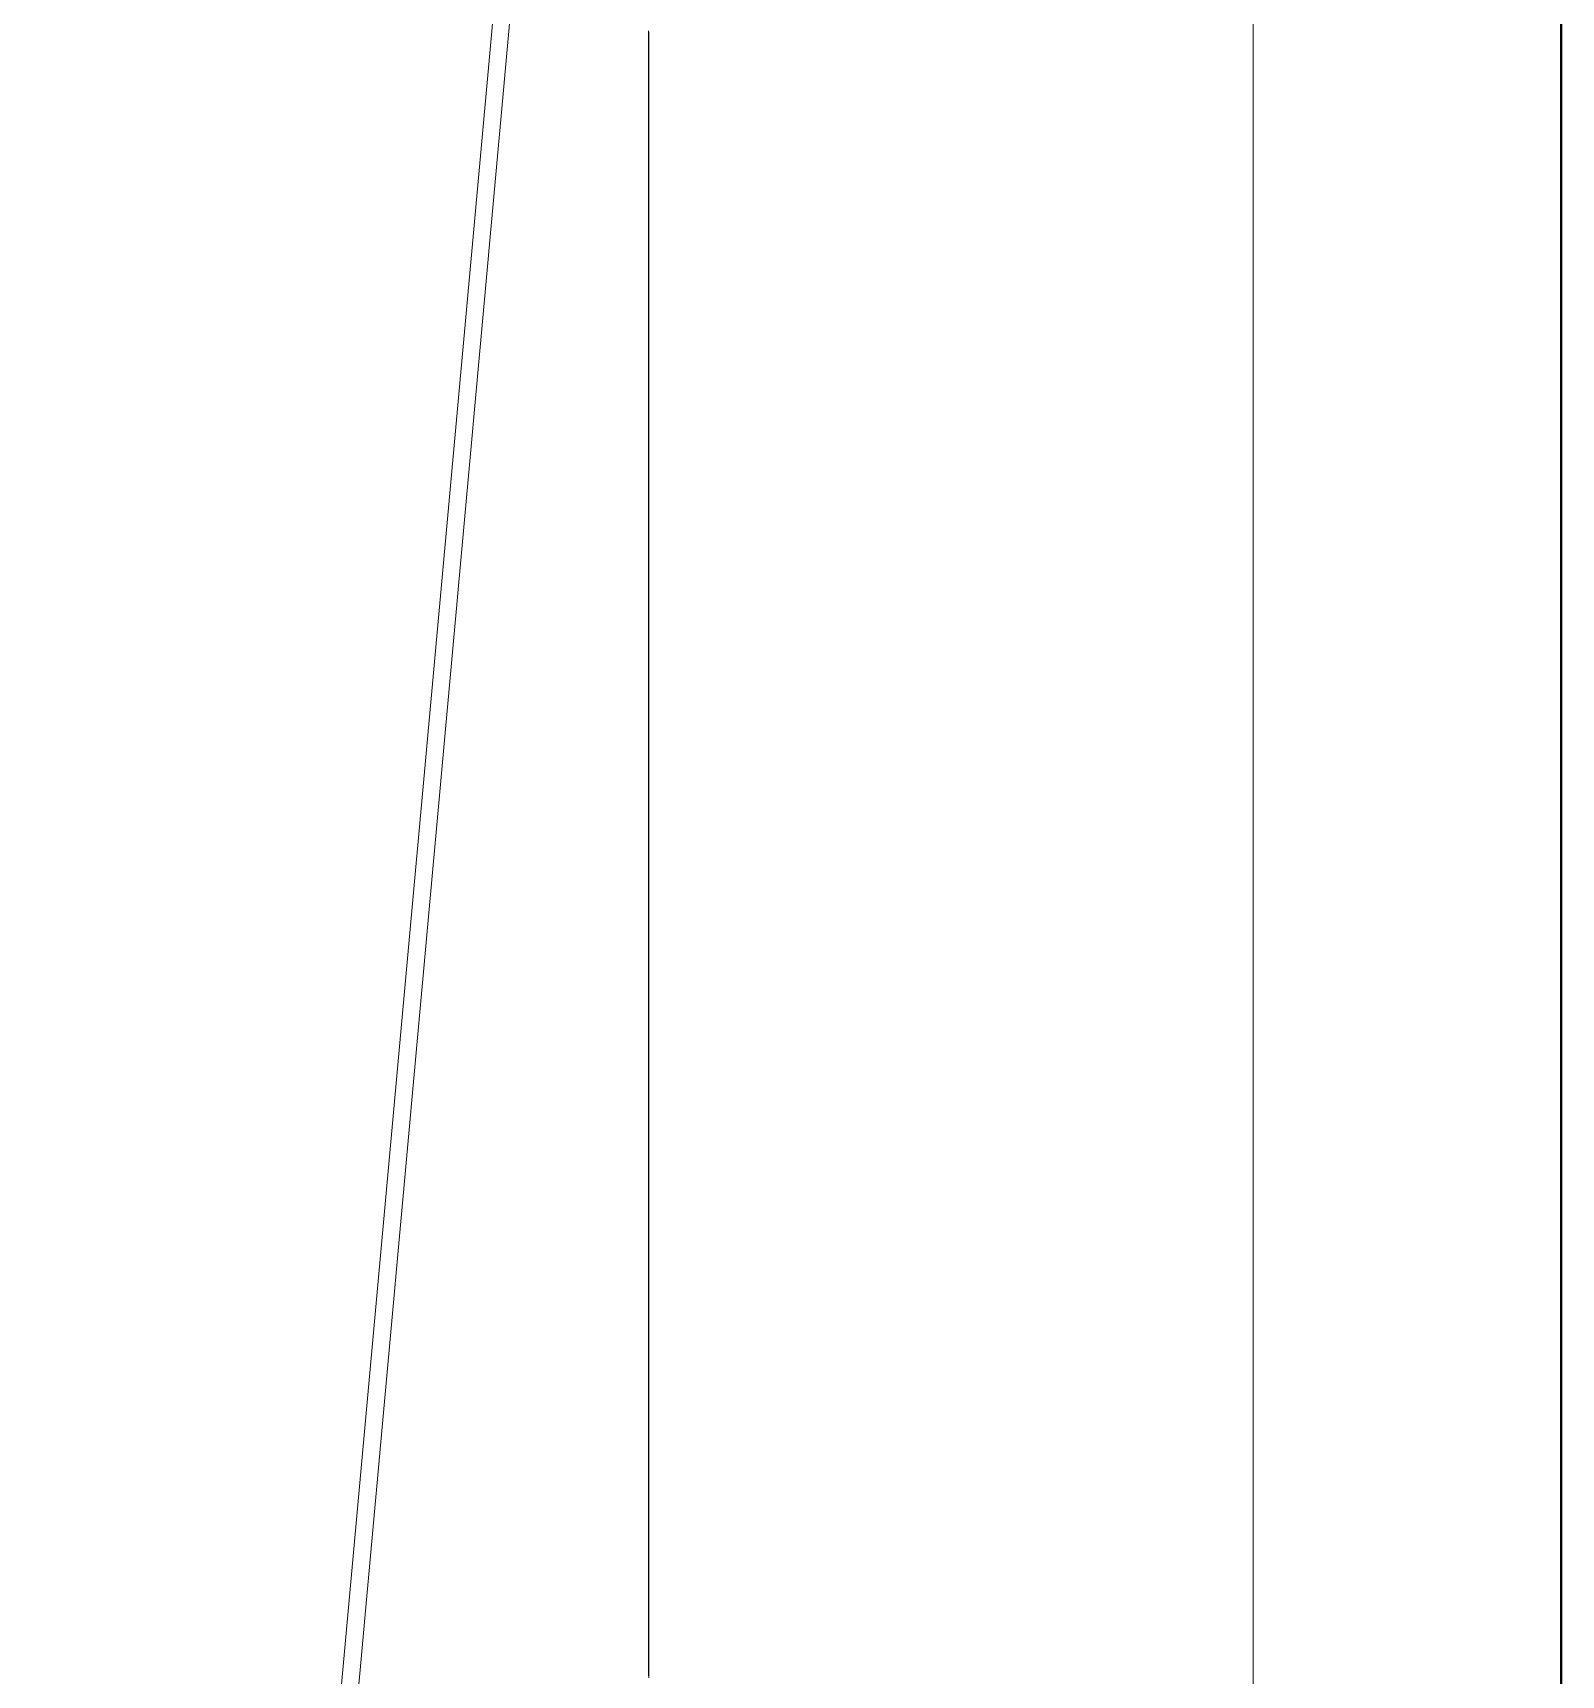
# Model space of a CAD drawing. Extents: x 65572 to 72871, y 30718 to 33858.
# Drawn here: x 65708.02 to 65710.501, y 32301.265 to 32303.931 of the extents above; entities that cross this region are included whole.
import ezdxf

# ---------------------------------------------------------------- set-up
doc = ezdxf.new("R2010")
doc.units = 0
doc.header["$LTSCALE"] = 0.5
doc.header["$MEASUREMENT"] = 0
for name, color, linetype, lineweight in [('Framing', 142, 'CONTINUOUS', 13), ('Layout', 154, 'CONTINUOUS', 5), ('Structure', 7, 'CONTINUOUS', 40)]:
    doc.layers.add(name, color=color, linetype=linetype, lineweight=lineweight)

msp = doc.modelspace()

# ---------------------------------------------------------------- linework, layer by layer
at = {"layer": 'Framing'}
msp.add_line((65710.00134, 32435.914212), (65710.00134, 32239.968035), dxfattribs=at)
at = {"layer": 'Layout', "linetype": 'ByBlock'}
for p, q in [((65708.020239, 32295.739891), (65709.020244, 32306.739945)), ((65708.020239, 32295.739891), (65709.019922, 32306.736403)), ((65709.020244, 32306.431408), (65708.020239, 32295.431354))]:
    msp.add_line(p, q, dxfattribs=at)
msp.add_lwpolyline([(65709.019922, 32301.263931), (65709.019922, 32301.269154), (65709.019922, 32301.274377), (65709.019922, 32301.2796), (65709.019922, 32301.284823), (65709.019922, 32301.290045), (65709.019922, 32301.295268), (65709.019922, 32301.300491), (65709.019922, 32301.305714), (65709.019922, 32301.310937), (65709.019922, 32301.31616), (65709.019922, 32301.321383), (65709.019922, 32301.326605), (65709.019922, 32301.331828), (65709.019922, 32301.337051), (65709.019922, 32301.342274), (65709.019922, 32301.347497), (65709.019922, 32301.35272), (65709.019922, 32301.357943), (65709.019922, 32301.363165), (65709.019922, 32301.368388), (65709.019922, 32301.373611), (65709.019922, 32301.378834), (65709.019922, 32301.384057), (65709.019922, 32301.38928), (65709.019922, 32301.394502), (65709.019922, 32301.399725), (65709.019922, 32301.404948), (65709.019922, 32301.410171), (65709.019922, 32301.415394), (65709.019922, 32301.420617), (65709.019922, 32301.42584), (65709.019922, 32301.431062), (65709.019922, 32301.436285), (65709.019922, 32301.441508), (65709.019922, 32301.446731), (65709.019922, 32301.451954), (65709.019922, 32301.457177), (65709.019922, 32301.4624), (65709.019922, 32301.467622), (65709.019922, 32301.472845), (65709.019922, 32301.478068), (65709.019922, 32301.483291), (65709.019922, 32301.488514), (65709.019922, 32301.493737), (65709.019922, 32301.498959), (65709.019922, 32301.504182), (65709.019922, 32301.509405), (65709.019922, 32301.514628), (65709.019922, 32301.519851), (65709.019922, 32301.525074), (65709.019922, 32301.530297), (65709.019922, 32301.535519), (65709.019922, 32301.540742), (65709.019922, 32301.545965), (65709.019922, 32301.551188), (65709.019922, 32301.556411), (65709.019922, 32301.561634), (65709.019922, 32301.566857), (65709.019922, 32301.572079), (65709.019922, 32301.577302), (65709.019922, 32301.582525), (65709.019922, 32301.587748), (65709.019922, 32301.592971), (65709.019922, 32301.598194), (65709.019922, 32301.603416), (65709.019922, 32301.608639), (65709.019922, 32301.613862), (65709.019922, 32301.619085), (65709.019922, 32301.624308), (65709.019922, 32301.629531), (65709.019922, 32301.634754), (65709.019922, 32301.639976), (65709.019922, 32301.645199), (65709.019922, 32301.650422), (65709.019922, 32301.655645), (65709.019922, 32301.660868), (65709.019922, 32301.666091), (65709.019922, 32301.671314), (65709.019922, 32301.676536), (65709.019922, 32301.681759), (65709.019922, 32301.686982), (65709.019922, 32301.692205), (65709.019922, 32301.697428), (65709.019922, 32301.702651), (65709.019922, 32301.707873), (65709.019922, 32301.713096), (65709.019922, 32301.718319), (65709.019922, 32301.723542), (65709.019922, 32301.728765), (65709.019922, 32301.733988), (65709.019922, 32301.739211), (65709.019922, 32301.744433), (65709.019922, 32301.749656), (65709.019922, 32301.754879), (65709.019922, 32301.760102), (65709.019922, 32301.765325), (65709.019922, 32301.770548), (65709.019922, 32301.775771), (65709.019922, 32301.780993), (65709.019922, 32301.786216), (65709.019922, 32301.791439), (65709.019922, 32301.796662), (65709.019922, 32301.801885), (65709.019922, 32301.807108), (65709.019922, 32301.812331), (65709.019922, 32301.817553), (65709.019922, 32301.822776), (65709.019922, 32301.827999), (65709.019922, 32301.833222), (65709.019922, 32301.838445), (65709.019922, 32301.843668), (65709.019922, 32301.84889), (65709.019922, 32301.854113), (65709.019922, 32301.859336), (65709.019922, 32301.864559), (65709.019922, 32301.869782), (65709.019922, 32301.875005), (65709.019922, 32301.880228), (65709.019922, 32301.88545), (65709.019922, 32301.890673), (65709.019922, 32301.895896), (65709.019922, 32301.901119), (65709.019922, 32301.906342), (65709.019922, 32301.911565), (65709.019922, 32301.916788), (65709.019922, 32301.92201), (65709.019922, 32301.927233), (65709.019922, 32301.932456), (65709.019922, 32301.937679), (65709.019922, 32301.942902), (65709.019922, 32301.948125), (65709.019922, 32301.953347), (65709.019922, 32301.95857), (65709.019922, 32301.963793), (65709.019922, 32301.969016), (65709.019922, 32301.974239), (65709.019922, 32301.979462), (65709.019922, 32301.984685), (65709.019922, 32301.989907), (65709.019922, 32301.99513), (65709.019922, 32302.000353), (65709.019922, 32302.005576), (65709.019922, 32302.010799), (65709.019922, 32302.016022), (65709.019922, 32302.021245), (65709.019922, 32302.026467), (65709.019922, 32302.03169), (65709.019922, 32302.036913), (65709.019922, 32302.042136), (65709.019922, 32302.047359), (65709.019922, 32302.052582), (65709.019922, 32302.057804), (65709.019922, 32302.063027), (65709.019922, 32302.06825), (65709.019922, 32302.073473), (65709.019922, 32302.078696), (65709.019922, 32302.083919), (65709.019922, 32302.089142), (65709.019922, 32302.094364), (65709.019922, 32302.099587), (65709.019922, 32302.10481), (65709.019922, 32302.110033), (65709.019922, 32302.115256), (65709.019922, 32302.120479), (65709.019922, 32302.125702), (65709.019922, 32302.130924), (65709.019922, 32302.136147), (65709.019922, 32302.14137), (65709.019922, 32302.146593), (65709.019922, 32302.151816), (65709.019922, 32302.157039), (65709.019922, 32302.162261), (65709.019922, 32302.167484), (65709.019922, 32302.172707), (65709.019922, 32302.17793), (65709.019922, 32302.183153), (65709.019922, 32302.188376), (65709.019922, 32302.193599), (65709.019922, 32302.198821), (65709.019922, 32302.204044), (65709.019922, 32302.209267), (65709.019922, 32302.21449), (65709.019922, 32302.219713), (65709.019922, 32302.224074), (65709.019922, 32302.228436), (65709.019922, 32302.232798), (65709.019922, 32302.237159), (65709.019922, 32302.241521), (65709.019922, 32302.245883), (65709.019922, 32302.250244), (65709.019922, 32302.254606), (65709.019922, 32302.258968), (65709.019922, 32302.263329), (65709.019922, 32302.267691), (65709.019922, 32302.272053), (65709.019922, 32302.276414), (65709.019922, 32302.280776), (65709.019922, 32302.285138), (65709.019922, 32302.289499), (65709.019922, 32302.293861), (65709.019922, 32302.298222), (65709.019922, 32302.302584), (65709.019922, 32302.306946), (65709.019922, 32302.311307), (65709.019922, 32302.315669), (65709.019922, 32302.320031), (65709.019922, 32302.324392), (65709.019922, 32302.328754), (65709.019922, 32302.333116), (65709.019922, 32302.337477), (65709.019922, 32302.341839), (65709.019922, 32302.346201), (65709.019922, 32302.350562), (65709.019922, 32302.354924), (65709.019922, 32302.359286), (65709.019922, 32302.363647), (65709.019922, 32302.368009), (65709.019922, 32302.37237), (65709.019922, 32302.376732), (65709.019922, 32302.381094), (65709.019922, 32302.385455), (65709.019922, 32302.389817), (65709.019922, 32302.394179), (65709.019922, 32302.39854), (65709.019922, 32302.402902), (65709.019922, 32302.407264), (65709.019922, 32302.411625), (65709.019922, 32302.415987), (65709.019922, 32302.420349), (65709.019922, 32302.42471), (65709.019922, 32302.429072), (65709.019922, 32302.433434), (65709.019922, 32302.437795), (65709.019922, 32302.442157), (65709.019922, 32302.446519), (65709.019922, 32302.45088), (65709.019922, 32302.455242), (65709.019922, 32302.459603), (65709.019922, 32302.463965), (65709.019922, 32302.468327), (65709.019922, 32302.472688), (65709.019922, 32302.47705), (65709.019922, 32302.481412), (65709.019922, 32302.485773), (65709.019922, 32302.490135), (65709.019922, 32302.494497), (65709.019922, 32302.498858), (65709.019922, 32302.50322), (65709.019922, 32302.507582), (65709.019922, 32302.511943), (65709.019922, 32302.516305), (65709.019922, 32302.520667), (65709.019922, 32302.525028), (65709.019922, 32302.52939), (65709.019922, 32302.533751), (65709.019922, 32302.538113), (65709.019922, 32302.542475), (65709.019922, 32302.546836), (65709.019922, 32302.551198), (65709.019922, 32302.55556), (65709.019922, 32302.559921), (65709.019922, 32302.564283), (65709.019922, 32302.568645), (65709.019922, 32302.573006), (65709.019922, 32302.577368), (65709.019922, 32302.58173), (65709.019922, 32302.586091), (65709.019922, 32302.590453), (65709.019922, 32302.594815), (65709.019922, 32302.599176), (65709.019922, 32302.603538), (65709.019922, 32302.607899), (65709.019922, 32302.612261), (65709.019922, 32302.616623), (65709.019922, 32302.620984), (65709.019922, 32302.625346), (65709.019922, 32302.629708), (65709.019922, 32302.634069), (65709.019922, 32302.638431), (65709.019922, 32302.642793), (65709.019922, 32302.647154), (65709.019922, 32302.651516), (65709.019922, 32302.655878), (65709.019922, 32302.660239), (65709.019922, 32302.664601), (65709.019922, 32302.668963), (65709.019922, 32302.673324), (65709.019922, 32302.677686), (65709.019922, 32302.682047), (65709.019922, 32302.686409), (65709.019922, 32302.690771), (65709.019922, 32302.695132), (65709.019922, 32302.699494), (65709.019922, 32302.703856), (65709.019922, 32302.708217), (65709.019922, 32302.712579), (65709.019922, 32302.716941), (65709.019922, 32302.721302), (65709.019922, 32302.725664), (65709.019922, 32302.730026), (65709.019922, 32302.734387), (65709.019922, 32302.738749), (65709.019922, 32302.743111), (65709.019922, 32302.747472), (65709.019922, 32302.751834), (65709.019922, 32302.756196), (65709.019922, 32302.760557), (65709.019922, 32302.764919), (65709.019922, 32302.76928), (65709.019922, 32302.773642), (65709.019922, 32302.778004), (65709.019922, 32302.782365), (65709.019922, 32302.786727), (65709.019922, 32302.791089), (65709.019922, 32302.79545), (65709.019922, 32302.799812), (65709.019922, 32302.804174), (65709.019922, 32302.808535), (65709.019922, 32302.812897), (65709.019922, 32302.817259), (65709.019922, 32302.82162), (65709.019922, 32302.825982), (65709.019922, 32302.830344), (65709.019922, 32302.834705), (65709.019922, 32302.839067), (65709.019922, 32302.843428), (65709.019922, 32302.84779), (65709.019922, 32302.852152), (65709.019922, 32302.856513), (65709.019922, 32302.860875), (65709.019922, 32302.865237), (65709.019922, 32302.869598), (65709.019922, 32302.87396), (65709.019922, 32302.878322), (65709.019922, 32302.882683), (65709.019922, 32302.887045), (65709.019922, 32302.891407), (65709.019922, 32302.895768), (65709.019922, 32302.90013), (65709.019922, 32302.904492), (65709.019922, 32302.908853), (65709.019922, 32302.913215), (65709.019922, 32302.917576), (65709.019922, 32302.921938), (65709.019922, 32302.9263), (65709.019922, 32302.930661), (65709.019922, 32302.935023), (65709.019922, 32302.939385), (65709.019922, 32302.943746), (65709.019922, 32302.948108), (65709.019922, 32302.95247), (65709.019922, 32302.956831), (65709.019922, 32302.961193), (65709.019922, 32302.965555), (65709.019922, 32302.969916), (65709.019922, 32302.974278), (65709.019922, 32302.97864), (65709.019922, 32302.983001), (65709.019922, 32302.987363), (65709.019922, 32302.991724), (65709.019922, 32302.996086), (65709.019922, 32303.000448), (65709.019922, 32303.004809), (65709.019922, 32303.009171), (65709.019922, 32303.013533), (65709.019922, 32303.017894), (65709.019922, 32303.022256), (65709.019922, 32303.026618), (65709.019922, 32303.030979), (65709.019922, 32303.035341), (65709.019922, 32303.039703), (65709.019922, 32303.044064), (65709.019922, 32303.048426), (65709.019922, 32303.052788), (65709.019922, 32303.057149), (65709.019922, 32303.061511), (65709.019922, 32303.065873), (65709.019922, 32303.070234), (65709.019922, 32303.074596), (65709.019922, 32303.078957), (65709.019922, 32303.083319), (65709.019922, 32303.087681), (65709.019922, 32303.092042), (65709.019922, 32303.096404), (65709.019922, 32303.100766), (65709.019922, 32303.105127), (65709.019922, 32303.109489), (65709.019922, 32303.113851), (65709.019922, 32303.118212), (65709.019922, 32303.122574), (65709.019922, 32303.126936), (65709.019922, 32303.131297), (65709.019922, 32303.135659), (65709.019922, 32303.140021), (65709.019922, 32303.144382), (65709.019922, 32303.148744), (65709.019922, 32303.153105), (65709.019922, 32303.157467), (65709.019922, 32303.161829), (65709.019922, 32303.16619), (65709.019922, 32303.170552), (65709.019922, 32303.174914), (65709.019922, 32303.179275), (65709.019922, 32303.183637), (65709.019922, 32303.187999), (65709.019922, 32303.19236), (65709.019922, 32303.196722), (65709.019922, 32303.201084), (65709.019922, 32303.205445), (65709.019922, 32303.209807), (65709.019922, 32303.214169), (65709.019922, 32303.21853), (65709.019922, 32303.222892), (65709.019922, 32303.227253), (65709.019922, 32303.231615), (65709.019922, 32303.235977), (65709.019922, 32303.240338), (65709.019922, 32303.2447), (65709.019922, 32303.249062), (65709.019922, 32303.253423), (65709.019922, 32303.257785), (65709.019922, 32303.262147), (65709.019922, 32303.266508), (65709.019922, 32303.27087), (65709.019922, 32303.275232), (65709.019922, 32303.279593), (65709.019922, 32303.283955), (65709.019922, 32303.288317), (65709.019922, 32303.292678), (65709.019922, 32303.29704), (65709.019922, 32303.301401), (65709.019922, 32303.305763), (65709.019922, 32303.310125), (65709.019922, 32303.314486), (65709.019922, 32303.318848), (65709.019922, 32303.32321), (65709.019922, 32303.327571), (65709.019922, 32303.331933), (65709.019922, 32303.336295), (65709.019922, 32303.340656), (65709.019922, 32303.345018), (65709.019922, 32303.34938), (65709.019922, 32303.353741), (65709.019922, 32303.358103), (65709.019922, 32303.362465), (65709.019922, 32303.366826), (65709.019922, 32303.371188), (65709.019922, 32303.37555), (65709.019922, 32303.379911), (65709.019922, 32303.384273), (65709.019922, 32303.388634), (65709.019922, 32303.392996), (65709.019922, 32303.397358), (65709.019922, 32303.401719), (65709.019922, 32303.406081), (65709.019922, 32303.410443), (65709.019922, 32303.414804), (65709.019922, 32303.419166), (65709.019922, 32303.423528), (65709.019922, 32303.427889), (65709.019922, 32303.432251), (65709.019922, 32303.436613), (65709.019922, 32303.440974), (65709.019922, 32303.445336), (65709.019922, 32303.449698), (65709.019922, 32303.454059), (65709.019922, 32303.458421), (65709.019922, 32303.462782), (65709.019922, 32303.467144), (65709.019922, 32303.471506), (65709.019922, 32303.475867), (65709.019922, 32303.480229), (65709.019922, 32303.484591), (65709.019922, 32303.488952), (65709.019922, 32303.493314), (65709.019922, 32303.497676), (65709.019922, 32303.502037), (65709.019922, 32303.506399), (65709.019922, 32303.510761), (65709.019922, 32303.515122), (65709.019922, 32303.519484), (65709.019922, 32303.523846), (65709.019922, 32303.528207), (65709.019922, 32303.532569), (65709.019922, 32303.53693), (65709.019922, 32303.541292), (65709.019922, 32303.545654), (65709.019922, 32303.550015), (65709.019922, 32303.554377), (65709.019922, 32303.558739), (65709.019922, 32303.5631), (65709.019922, 32303.567462), (65709.019922, 32303.571824), (65709.019922, 32303.576185), (65709.019922, 32303.580547), (65709.019922, 32303.584909), (65709.019922, 32303.58927), (65709.019922, 32303.593632), (65709.019922, 32303.597994), (65709.019922, 32303.602355), (65709.019922, 32303.606717), (65709.019922, 32303.611078), (65709.019922, 32303.61544), (65709.019922, 32303.619802), (65709.019922, 32303.624163), (65709.019922, 32303.628525), (65709.019922, 32303.632887), (65709.019922, 32303.637248), (65709.019922, 32303.64161), (65709.019922, 32303.645972), (65709.019922, 32303.650333), (65709.019922, 32303.654695), (65709.019922, 32303.659057), (65709.019922, 32303.663418), (65709.019922, 32303.66778), (65709.019922, 32303.672142), (65709.019922, 32303.676503), (65709.019922, 32303.680865), (65709.019922, 32303.685227), (65709.019922, 32303.689588), (65709.019922, 32303.69395), (65709.019922, 32303.698311), (65709.019922, 32303.702673), (65709.019922, 32303.707035), (65709.019922, 32303.711396), (65709.019922, 32303.715758), (65709.019922, 32303.72012), (65709.019922, 32303.724481), (65709.019922, 32303.728843), (65709.019922, 32303.733205), (65709.019922, 32303.737566), (65709.019922, 32303.741928), (65709.019922, 32303.74629), (65709.019922, 32303.750651), (65709.019922, 32303.755013), (65709.019922, 32303.759375), (65709.019922, 32303.763736), (65709.019922, 32303.768098), (65709.019922, 32303.772459), (65709.019922, 32303.776821), (65709.019922, 32303.781183), (65709.019922, 32303.785544), (65709.019922, 32303.789906), (65709.019922, 32303.794268), (65709.019922, 32303.798629), (65709.019922, 32303.802991), (65709.019922, 32303.807353), (65709.019922, 32303.811714), (65709.019922, 32303.816076), (65709.019922, 32303.820438), (65709.019922, 32303.824799), (65709.019922, 32303.829161), (65709.019922, 32303.833523), (65709.019922, 32303.837884), (65709.019922, 32303.842246), (65709.019922, 32303.846607), (65709.019922, 32303.850969), (65709.019922, 32303.855331), (65709.019922, 32303.859692), (65709.019922, 32303.864054), (65709.019922, 32303.868416), (65709.019922, 32303.872777), (65709.019922, 32303.877139), (65709.019922, 32303.881501), (65709.019922, 32303.885862), (65709.019922, 32303.890224), (65709.019922, 32303.894586), (65709.019922, 32303.898947), (65709.019922, 32303.903309), (65709.019922, 32303.907671), (65709.019922, 32303.912032), (65709.019922, 32303.916394), (65709.019922, 32303.920755), (65709.019922, 32303.925117), (65709.019922, 32303.929479), (65709.019922, 32303.93384)], dxfattribs=at)
at = {"layer": 'Layout', "linetype": 'ByBlock', "flags": 128}
msp.add_lwpolyline([(65709.020244, 32301.260486), (65709.020244, 32301.265711), (65709.020244, 32301.270935), (65709.020244, 32301.27616), (65709.020244, 32301.281384), (65709.020244, 32301.286609), (65709.020244, 32301.291833), (65709.020244, 32301.297058), (65709.020244, 32301.302282), (65709.020244, 32301.307507), (65709.020244, 32301.312731), (65709.020244, 32301.317956), (65709.020244, 32301.32318), (65709.020244, 32301.328405), (65709.020244, 32301.333629), (65709.020244, 32301.338854), (65709.020244, 32301.344079), (65709.020244, 32301.349303), (65709.020244, 32301.354528), (65709.020244, 32301.359752), (65709.020244, 32301.364977), (65709.020244, 32301.370201), (65709.020244, 32301.375426), (65709.020244, 32301.38065), (65709.020244, 32301.385875), (65709.020244, 32301.391099), (65709.020244, 32301.396324), (65709.020244, 32301.401548), (65709.020244, 32301.406773), (65709.020244, 32301.411997), (65709.020244, 32301.417222), (65709.020244, 32301.422447), (65709.020244, 32301.427671), (65709.020244, 32301.432896), (65709.020244, 32301.43812), (65709.020244, 32301.443345), (65709.020244, 32301.448569), (65709.020244, 32301.453794), (65709.020244, 32301.459018), (65709.020244, 32301.464243), (65709.020244, 32301.469467), (65709.020244, 32301.474692), (65709.020244, 32301.479916), (65709.020244, 32301.485141), (65709.020244, 32301.490365), (65709.020244, 32301.49559), (65709.020244, 32301.500815), (65709.020244, 32301.506039), (65709.020244, 32301.511264), (65709.020244, 32301.516488), (65709.020244, 32301.521713), (65709.020244, 32301.526937), (65709.020244, 32301.532162), (65709.020244, 32301.537386), (65709.020244, 32301.542611), (65709.020244, 32301.547835), (65709.020244, 32301.55306), (65709.020244, 32301.558284), (65709.020244, 32301.563509), (65709.020244, 32301.568733), (65709.020244, 32301.573958), (65709.020244, 32301.579182), (65709.020244, 32301.584407), (65709.020244, 32301.589632), (65709.020244, 32301.594856), (65709.020244, 32301.600081), (65709.020244, 32301.605305), (65709.020244, 32301.61053), (65709.020244, 32301.615754), (65709.020244, 32301.620979), (65709.020244, 32301.626203), (65709.020244, 32301.631428), (65709.020244, 32301.636652), (65709.020244, 32301.641877), (65709.020244, 32301.647101), (65709.020244, 32301.652326), (65709.020244, 32301.65755), (65709.020244, 32301.662775), (65709.020244, 32301.668), (65709.020244, 32301.673224), (65709.020244, 32301.678449), (65709.020244, 32301.683673), (65709.020244, 32301.688898), (65709.020244, 32301.694122), (65709.020244, 32301.699347), (65709.020244, 32301.704571), (65709.020244, 32301.709796), (65709.020244, 32301.71502), (65709.020244, 32301.720245), (65709.020244, 32301.725469), (65709.020244, 32301.730694), (65709.020244, 32301.735918), (65709.020244, 32301.741143), (65709.020244, 32301.746368), (65709.020244, 32301.751592), (65709.020244, 32301.756817), (65709.020244, 32301.762041), (65709.020244, 32301.767266), (65709.020244, 32301.77249), (65709.020244, 32301.777715), (65709.020244, 32301.782939), (65709.020244, 32301.788164), (65709.020244, 32301.793388), (65709.020244, 32301.798613), (65709.020244, 32301.803837), (65709.020244, 32301.809062), (65709.020244, 32301.814286), (65709.020244, 32301.819511), (65709.020244, 32301.824736), (65709.020244, 32301.82996), (65709.020244, 32301.835185), (65709.020244, 32301.840409), (65709.020244, 32301.845634), (65709.020244, 32301.850858), (65709.020244, 32301.856083), (65709.020244, 32301.861307), (65709.020244, 32301.866532), (65709.020244, 32301.871756), (65709.020244, 32301.876981), (65709.020244, 32301.882205), (65709.020244, 32301.88743), (65709.020244, 32301.892654), (65709.020244, 32301.897879), (65709.020244, 32301.903104), (65709.020244, 32301.908328), (65709.020244, 32301.913553), (65709.020244, 32301.918777), (65709.020244, 32301.924002), (65709.020244, 32301.929226), (65709.020244, 32301.934451), (65709.020244, 32301.939675), (65709.020244, 32301.9449), (65709.020244, 32301.950124), (65709.020244, 32301.955349), (65709.020244, 32301.960573), (65709.020244, 32301.965798), (65709.020244, 32301.971022), (65709.020244, 32301.976247), (65709.020244, 32301.981471), (65709.020244, 32301.986696), (65709.020244, 32301.991921), (65709.020244, 32301.997145), (65709.020244, 32302.00237), (65709.020244, 32302.007594), (65709.020244, 32302.012819), (65709.020244, 32302.018043), (65709.020244, 32302.023268), (65709.020244, 32302.028492), (65709.020244, 32302.033717), (65709.020244, 32302.038941), (65709.020244, 32302.044166), (65709.020244, 32302.04939), (65709.020244, 32302.054615), (65709.020244, 32302.059839), (65709.020244, 32302.065064), (65709.020244, 32302.070289), (65709.020244, 32302.075513), (65709.020244, 32302.080738), (65709.020244, 32302.085962), (65709.020244, 32302.091187), (65709.020244, 32302.096411), (65709.020244, 32302.101636), (65709.020244, 32302.10686), (65709.020244, 32302.112085), (65709.020244, 32302.117309), (65709.020244, 32302.122534), (65709.020244, 32302.127758), (65709.020244, 32302.132983), (65709.020244, 32302.138207), (65709.020244, 32302.143432), (65709.020244, 32302.148657), (65709.020244, 32302.153881), (65709.020244, 32302.159106), (65709.020244, 32302.16433), (65709.020244, 32302.169555), (65709.020244, 32302.174779), (65709.020244, 32302.180004), (65709.020244, 32302.185228), (65709.020244, 32302.190453), (65709.020244, 32302.195677), (65709.020244, 32302.200902), (65709.020244, 32302.206126), (65709.020244, 32302.211351), (65709.020244, 32302.216575), (65709.020244, 32302.2218), (65709.020244, 32302.226163), (65709.020244, 32302.230526), (65709.020244, 32302.234889), (65709.020244, 32302.239252), (65709.020244, 32302.243615), (65709.020244, 32302.247978), (65709.020244, 32302.252341), (65709.020244, 32302.256704), (65709.020244, 32302.261067), (65709.020244, 32302.265431), (65709.020244, 32302.269794), (65709.020244, 32302.274157), (65709.020244, 32302.27852), (65709.020244, 32302.282883), (65709.020244, 32302.287246), (65709.020244, 32302.291609), (65709.020244, 32302.295972), (65709.020244, 32302.300335), (65709.020244, 32302.304698), (65709.020244, 32302.309061), (65709.020244, 32302.313424), (65709.020244, 32302.317787), (65709.020244, 32302.32215), (65709.020244, 32302.326513), (65709.020244, 32302.330876), (65709.020244, 32302.335239), (65709.020244, 32302.339602), (65709.020244, 32302.343965), (65709.020244, 32302.348329), (65709.020244, 32302.352692), (65709.020244, 32302.357055), (65709.020244, 32302.361418), (65709.020244, 32302.365781), (65709.020244, 32302.370144), (65709.020244, 32302.374507), (65709.020244, 32302.37887), (65709.020244, 32302.383233), (65709.020244, 32302.387596), (65709.020244, 32302.391959), (65709.020244, 32302.396322), (65709.020244, 32302.400685), (65709.020244, 32302.405048), (65709.020244, 32302.409411), (65709.020244, 32302.413774), (65709.020244, 32302.418137), (65709.020244, 32302.4225), (65709.020244, 32302.426863), (65709.020244, 32302.431227), (65709.020244, 32302.43559), (65709.020244, 32302.439953), (65709.020244, 32302.444316), (65709.020244, 32302.448679), (65709.020244, 32302.453042), (65709.020244, 32302.457405), (65709.020244, 32302.461768), (65709.020244, 32302.466131), (65709.020244, 32302.470494), (65709.020244, 32302.474857), (65709.020244, 32302.47922), (65709.020244, 32302.483583), (65709.020244, 32302.487946), (65709.020244, 32302.492309), (65709.020244, 32302.496672), (65709.020244, 32302.501035), (65709.020244, 32302.505398), (65709.020244, 32302.509761), (65709.020244, 32302.514125), (65709.020244, 32302.518488), (65709.020244, 32302.522851), (65709.020244, 32302.527214), (65709.020244, 32302.531577), (65709.020244, 32302.53594), (65709.020244, 32302.540303), (65709.020244, 32302.544666), (65709.020244, 32302.549029), (65709.020244, 32302.553392), (65709.020244, 32302.557755), (65709.020244, 32302.562118), (65709.020244, 32302.566481), (65709.020244, 32302.570844), (65709.020244, 32302.575207), (65709.020244, 32302.57957), (65709.020244, 32302.583933), (65709.020244, 32302.588296), (65709.020244, 32302.592659), (65709.020244, 32302.597023), (65709.020244, 32302.601386), (65709.020244, 32302.605749), (65709.020244, 32302.610112), (65709.020244, 32302.614475), (65709.020244, 32302.618838), (65709.020244, 32302.623201), (65709.020244, 32302.627564), (65709.020244, 32302.631927), (65709.020244, 32302.63629), (65709.020244, 32302.640653), (65709.020244, 32302.645016), (65709.020244, 32302.649379), (65709.020244, 32302.653742), (65709.020244, 32302.658105), (65709.020244, 32302.662468), (65709.020244, 32302.666831), (65709.020244, 32302.671194), (65709.020244, 32302.675557), (65709.020244, 32302.679921), (65709.020244, 32302.684284), (65709.020244, 32302.688647), (65709.020244, 32302.69301), (65709.020244, 32302.697373), (65709.020244, 32302.701736), (65709.020244, 32302.706099), (65709.020244, 32302.710462), (65709.020244, 32302.714825), (65709.020244, 32302.719188), (65709.020244, 32302.723551), (65709.020244, 32302.727914), (65709.020244, 32302.732277), (65709.020244, 32302.73664), (65709.020244, 32302.741003), (65709.020244, 32302.745366), (65709.020244, 32302.749729), (65709.020244, 32302.754092), (65709.020244, 32302.758455), (65709.020244, 32302.762819), (65709.020244, 32302.767182), (65709.020244, 32302.771545), (65709.020244, 32302.775908), (65709.020244, 32302.780271), (65709.020244, 32302.784634), (65709.020244, 32302.788997), (65709.020244, 32302.79336), (65709.020244, 32302.797723), (65709.020244, 32302.802086), (65709.020244, 32302.806449), (65709.020244, 32302.810812), (65709.020244, 32302.815175), (65709.020244, 32302.819538), (65709.020244, 32302.823901), (65709.020244, 32302.828264), (65709.020244, 32302.832627), (65709.020244, 32302.83699), (65709.020244, 32302.841353), (65709.020244, 32302.845717), (65709.020244, 32302.85008), (65709.020244, 32302.854443), (65709.020244, 32302.858806), (65709.020244, 32302.863169), (65709.020244, 32302.867532), (65709.020244, 32302.871895), (65709.020244, 32302.876258), (65709.020244, 32302.880621), (65709.020244, 32302.884984), (65709.020244, 32302.889347), (65709.020244, 32302.89371), (65709.020244, 32302.898073), (65709.020244, 32302.902436), (65709.020244, 32302.906799), (65709.020244, 32302.911162), (65709.020244, 32302.915525), (65709.020244, 32302.919888), (65709.020244, 32302.924251), (65709.020244, 32302.928615), (65709.020244, 32302.932978), (65709.020244, 32302.937341), (65709.020244, 32302.941704), (65709.020244, 32302.946067), (65709.020244, 32302.95043), (65709.020244, 32302.954793), (65709.020244, 32302.959156), (65709.020244, 32302.963519), (65709.020244, 32302.967882), (65709.020244, 32302.972245), (65709.020244, 32302.976608), (65709.020244, 32302.980971), (65709.020244, 32302.985334), (65709.020244, 32302.989697), (65709.020244, 32302.99406), (65709.020244, 32302.998423), (65709.020244, 32303.002786), (65709.020244, 32303.007149), (65709.020244, 32303.011513), (65709.020244, 32303.015876), (65709.020244, 32303.020239), (65709.020244, 32303.024602), (65709.020244, 32303.028965), (65709.020244, 32303.033328), (65709.020244, 32303.037691), (65709.020244, 32303.042054), (65709.020244, 32303.046417), (65709.020244, 32303.05078), (65709.020244, 32303.055143), (65709.020244, 32303.059506), (65709.020244, 32303.063869), (65709.020244, 32303.068232), (65709.020244, 32303.072595), (65709.020244, 32303.076958), (65709.020244, 32303.081321), (65709.020244, 32303.085684), (65709.020244, 32303.090047), (65709.020244, 32303.094411), (65709.020244, 32303.098774), (65709.020244, 32303.103137), (65709.020244, 32303.1075), (65709.020244, 32303.111863), (65709.020244, 32303.116226), (65709.020244, 32303.120589), (65709.020244, 32303.124952), (65709.020244, 32303.129315), (65709.020244, 32303.133678), (65709.020244, 32303.138041), (65709.020244, 32303.142404), (65709.020244, 32303.146767), (65709.020244, 32303.15113), (65709.020244, 32303.155493), (65709.020244, 32303.159856), (65709.020244, 32303.164219), (65709.020244, 32303.168582), (65709.020244, 32303.172946), (65709.020244, 32303.177309), (65709.020244, 32303.181672), (65709.020244, 32303.186035), (65709.020244, 32303.190398), (65709.020244, 32303.194761), (65709.020244, 32303.199124), (65709.020244, 32303.203487), (65709.020244, 32303.20785), (65709.020244, 32303.212213), (65709.020244, 32303.216576), (65709.020244, 32303.220939), (65709.020244, 32303.225302), (65709.020244, 32303.229665), (65709.020244, 32303.234028), (65709.020244, 32303.238391), (65709.020244, 32303.242754), (65709.020244, 32303.247117), (65709.020244, 32303.25148), (65709.020244, 32303.255844), (65709.020244, 32303.260207), (65709.020244, 32303.26457), (65709.020244, 32303.268933), (65709.020244, 32303.273296), (65709.020244, 32303.277659), (65709.020244, 32303.282022), (65709.020244, 32303.286385), (65709.020244, 32303.290748), (65709.020244, 32303.295111), (65709.020244, 32303.299474), (65709.020244, 32303.303837), (65709.020244, 32303.3082), (65709.020244, 32303.312563), (65709.020244, 32303.316926), (65709.020244, 32303.321289), (65709.020244, 32303.325652), (65709.020244, 32303.330015), (65709.020244, 32303.334378), (65709.020244, 32303.338742), (65709.020244, 32303.343105), (65709.020244, 32303.347468), (65709.020244, 32303.351831), (65709.020244, 32303.356194), (65709.020244, 32303.360557), (65709.020244, 32303.36492), (65709.020244, 32303.369283), (65709.020244, 32303.373646), (65709.020244, 32303.378009), (65709.020244, 32303.382372), (65709.020244, 32303.386735), (65709.020244, 32303.391098), (65709.020244, 32303.395461), (65709.020244, 32303.399824), (65709.020244, 32303.404187), (65709.020244, 32303.40855), (65709.020244, 32303.412913), (65709.020244, 32303.417276), (65709.020244, 32303.42164), (65709.020244, 32303.426003), (65709.020244, 32303.430366), (65709.020244, 32303.434729), (65709.020244, 32303.439092), (65709.020244, 32303.443455), (65709.020244, 32303.447818), (65709.020244, 32303.452181), (65709.020244, 32303.456544), (65709.020244, 32303.460907), (65709.020244, 32303.46527), (65709.020244, 32303.469633), (65709.020244, 32303.473996), (65709.020244, 32303.478359), (65709.020244, 32303.482722), (65709.020244, 32303.487085), (65709.020244, 32303.491448), (65709.020244, 32303.495811), (65709.020244, 32303.500174), (65709.020244, 32303.504538), (65709.020244, 32303.508901), (65709.020244, 32303.513264), (65709.020244, 32303.517627), (65709.020244, 32303.52199), (65709.020244, 32303.526353), (65709.020244, 32303.530716), (65709.020244, 32303.535079), (65709.020244, 32303.539442), (65709.020244, 32303.543805), (65709.020244, 32303.548168), (65709.020244, 32303.552531), (65709.020244, 32303.556894), (65709.020244, 32303.561257), (65709.020244, 32303.56562), (65709.020244, 32303.569983), (65709.020244, 32303.574346), (65709.020244, 32303.578709), (65709.020244, 32303.583072), (65709.020244, 32303.587436), (65709.020244, 32303.591799), (65709.020244, 32303.596162), (65709.020244, 32303.600525), (65709.020244, 32303.604888), (65709.020244, 32303.609251), (65709.020244, 32303.613614), (65709.020244, 32303.617977), (65709.020244, 32303.62234), (65709.020244, 32303.626703), (65709.020244, 32303.631066), (65709.020244, 32303.635429), (65709.020244, 32303.639792), (65709.020244, 32303.644155), (65709.020244, 32303.648518), (65709.020244, 32303.652881), (65709.020244, 32303.657244), (65709.020244, 32303.661607), (65709.020244, 32303.66597), (65709.020244, 32303.670334), (65709.020244, 32303.674697), (65709.020244, 32303.67906), (65709.020244, 32303.683423), (65709.020244, 32303.687786), (65709.020244, 32303.692149), (65709.020244, 32303.696512), (65709.020244, 32303.700875), (65709.020244, 32303.705238), (65709.020244, 32303.709601), (65709.020244, 32303.713964), (65709.020244, 32303.718327), (65709.020244, 32303.72269), (65709.020244, 32303.727053), (65709.020244, 32303.731416), (65709.020244, 32303.735779), (65709.020244, 32303.740142), (65709.020244, 32303.744505), (65709.020244, 32303.748868), (65709.020244, 32303.753232), (65709.020244, 32303.757595), (65709.020244, 32303.761958), (65709.020244, 32303.766321), (65709.020244, 32303.770684), (65709.020244, 32303.775047), (65709.020244, 32303.77941), (65709.020244, 32303.783773), (65709.020244, 32303.788136), (65709.020244, 32303.792499), (65709.020244, 32303.796862), (65709.020244, 32303.801225), (65709.020244, 32303.805588), (65709.020244, 32303.809951), (65709.020244, 32303.814314), (65709.020244, 32303.818677), (65709.020244, 32303.82304), (65709.020244, 32303.827403), (65709.020244, 32303.831766), (65709.020244, 32303.83613), (65709.020244, 32303.840493), (65709.020244, 32303.844856), (65709.020244, 32303.849219), (65709.020244, 32303.853582), (65709.020244, 32303.857945), (65709.020244, 32303.862308), (65709.020244, 32303.866671), (65709.020244, 32303.871034), (65709.020244, 32303.875397), (65709.020244, 32303.87976), (65709.020244, 32303.884123), (65709.020244, 32303.888486), (65709.020244, 32303.892849), (65709.020244, 32303.897212), (65709.020244, 32303.901575), (65709.020244, 32303.905938), (65709.020244, 32303.910301), (65709.020244, 32303.914664), (65709.020244, 32303.919028), (65709.020244, 32303.923391), (65709.020244, 32303.927754), (65709.020244, 32303.932117)], dxfattribs=at)
at = {"layer": 'Structure'}
msp.add_line((65710.50134, 32454.149017), (65710.50134, 32220.71433), dxfattribs=at)

doc.saveas('drawing.dxf')
